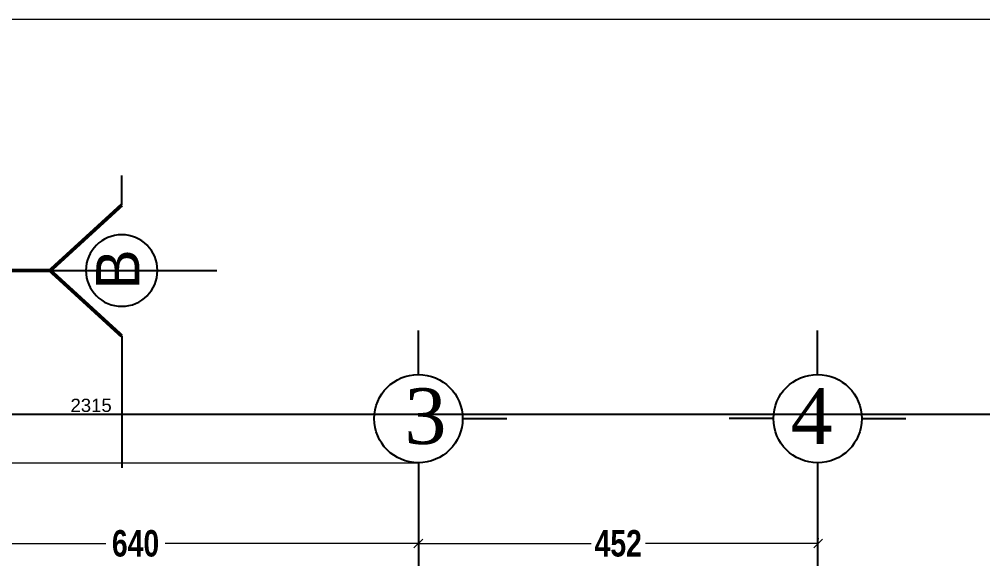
# Model space of a CAD drawing. Extents: x 285329 to 658348, y -83126 to -16980.
# Drawn here: x 341733 to 342823, y -39220 to -38609 of the extents above; entities that cross this region are included whole.
import ezdxf

# ---------------------------------------------------------------- set-up
doc = ezdxf.new("R2010")
doc.units = 0
doc.layers.get('0').update_dxf_attribs({"linetype": 'CONTINUOUS'})
doc.layers.get('DEFPOINTS').update_dxf_attribs({"color": 9, "linetype": 'CONTINUOUS'})
for name, color, linetype in [('AXIS', 1, 'CONTINUOUS'), ('COLUMN', 5, 'CONTINUOUS'), ('DIM', 3, 'CONTINUOUS'), ('TEXT', 3, 'CONTINUOUS'), ('WALL', 7, 'CONTINUOUS'), ('WALL1', 2, 'CONTINUOUS')]:
    doc.layers.add(name, color=color, linetype=linetype)
doc.layers.add('VIS', color=8, linetype='CONTINUOUS', lineweight=18)
doc.styles.add('CITYBLUEPRINT', font='cityb___.ttf', dxfattribs={"width": 0.8})
doc.styles.get("Standard").update_dxf_attribs({"font": 'sanss___.ttf', "height": 15})
doc.styles.add('style2', font='romantic.ttf', dxfattribs={"height": 50})
doc.dimstyles.new('50', dxfattribs={"dimtxt": 30, "dimasz": 10, "dimexe": 5, "dimexo": 6, "dimgap": 5, "dimtad": 0, "dimdec": 0, "dimdsep": 46, "dimtxsty": 'CITYBLUEPRINT', "dimblk1": 'OBLIQUE', "dimblk2": 'OBLIQUE', "dimsah": 1, "dimcen": 0.05, "dimdle": 0.03, "dimclre": 22, "dimclrt": 7, "dimadec": 0, "dimazin": 0, "dimtfac": 1, "dimtdec": 0, "dimtix": 1, "dimtmove": 0, "dimatfit": 3, "dimldrblk": 'OBLIQUE', "dimfxl": 1, "dimtolj": 1, "dimtzin": 0, "dimarcsym": 0})
doc.dimstyles.new('STANDARD$0', dxfattribs={"dimscale": 0, "dimtxt": 50, "dimasz": 8, "dimexe": 15, "dimexo": 0.0625, "dimgap": 2, "dimtad": 1, "dimdec": 0, "dimzin": 0, "dimdsep": 46, "dimtxsty": 'Standard', "dimblk1": 'ARCHTICK', "dimblk2": 'ARCHTICK', "dimsah": 1, "dimcen": 0.09, "dimdle": 15, "dimclrd": 3, "dimclre": 3, "dimclrt": 3, "dimazin": 0, "dimtfac": 1, "dimtdec": 0, "dimtofl": 0, "dimtmove": 1, "dimatfit": 3, "dimldrblk": 'ARCHTICK', "dimfxl": 1.0455, "dimfxlon": 1, "dimtolj": 1, "dimtzin": 0, "dimarcsym": 0})

# ---------------------------------------------------------------- blocks, each defined once
blk = doc.blocks.new('_ARCHTICK')
at = {"color": 0, "linetype": 'ByBlock', "const_width": 0.15}
blk.add_lwpolyline([(-0.5, -0.5), (0.5, 0.5)], dxfattribs=at)
blk = doc.blocks.new('*D2213')
at = {"layer": 'DEFPOINTS', "color": 0, "linetype": 'Continuous', "lineweight": 5, "transparency": 16777216}
for p in [(159633.4, -32668.3), (157318.4, -32770), (159633.4, -32770)]:
    blk.add_point(p, dxfattribs=at)
at = {"layer": 'WALL', "color": 3, "linetype": 'Continuous', "lineweight": -2, "transparency": 16777216}
for p, q in [((157318.4, -32669.3), (157318.4, -32653.3)), ((159633.4, -32669.3), (159633.4, -32653.3)), ((157303.4, -32668.3), (159648.4, -32668.3))]:
    blk.add_line(p, q, dxfattribs=at)
at = {"layer": 'WALL', "color": 3, "linetype": 'Continuous', "lineweight": -2, "transparency": 16777216, "xscale": 8, "yscale": 8, "zscale": 8, "rotation": 180}
blk.add_blockref('_ARCHTICK', (157318.4, -32668.3), dxfattribs=at)
at = {"layer": 'WALL', "color": 3, "linetype": 'Continuous', "lineweight": -2, "transparency": 16777216, "xscale": 8, "yscale": 8, "zscale": 8}
blk.add_blockref('_ARCHTICK', (159633.4, -32668.3), dxfattribs=at)
at = {"layer": 'WALL', "color": 3, "linetype": 'Continuous', "transparency": 16777216, "insert": (158475.9, -32658.5), "char_height": 15, "attachment_point": 5}
blk.add_mtext('\\A1;2315', dxfattribs=at)
blk = doc.blocks.new('sec')
at = {"layer": 'WALL'}
for p, q in [((0, 105.9), (0, 319.4)), ((0, 105.9), (-115.7, 0)), ((-115.7, 0), (153.7, 0)), ((0, -105.9), (0, -153.8))]:
    blk.add_line(p, q, dxfattribs=at)
at = {"layer": 'WALL', "const_width": 6}
for points in [[(0, 105.9), (-115.7, 0), (-201.5, 0)], [(0, -105.9), (-115.7, 0)]]:
    blk.add_lwpolyline(points, dxfattribs=at)
at = {"layer": 'WALL'}
blk.add_circle((0, 0), 57.9, dxfattribs=at)
blk = doc.blocks.new('_Oblique')
at = {"color": 0, "lineweight": -2}
blk.add_line((-0.5, -0.5), (0.5, 0.5), dxfattribs=at)
blk = doc.blocks.new('*D2203')
at = {"layer": 'DEFPOINTS', "color": 0, "linetype": 'Continuous', "lineweight": 5, "transparency": 16777216}
for p in [(328671.3, -10833.2), (328671.3, -10833.2), (328031, -10845.6)]:
    blk.add_point(p, dxfattribs=at)
at = {"layer": 'VIS', "color": 22, "linetype": 'Continuous', "lineweight": -2, "transparency": 16777216}
for p, q in [((328031, -10839.6), (328031, -10828.2)), ((328671.3, -10827.2), (328671.3, -10828.2))]:
    blk.add_line(p, q, dxfattribs=at)
at = {"layer": 'VIS', "color": 24, "linetype": 'Continuous', "lineweight": -2, "transparency": 16777216}
for p, q in [((328030.9, -10833.2), (328317.6, -10833.2)), ((328671.3, -10833.2), (328384.6, -10833.2))]:
    blk.add_line(p, q, dxfattribs=at)
at = {"layer": 'VIS', "color": 24, "linetype": 'Continuous', "lineweight": -2, "transparency": 16777216, "xscale": 10, "yscale": 10, "zscale": 10, "rotation": 180}
blk.add_blockref('_Oblique', (328031, -10833.2), dxfattribs=at)
at = {"layer": 'VIS', "color": 24, "linetype": 'Continuous', "lineweight": -2, "transparency": 16777216, "xscale": 10, "yscale": 10, "zscale": 10}
blk.add_blockref('_Oblique', (328671.3, -10833.2), dxfattribs=at)
at = {"layer": 'VIS', "color": 30, "linetype": 'Continuous', "lineweight": 5, "transparency": 16777216, "insert": (328351.1, -10833.2), "char_height": 30, "attachment_point": 5, "style": 'CITYBLUEPRINT'}
blk.add_mtext('\\A1;640', dxfattribs=at)
blk = doc.blocks.new('*D2204')
at = {"layer": 'DEFPOINTS', "color": 0, "linetype": 'Continuous', "lineweight": 5, "transparency": 16777216}
for p in [(328671.3, -10833.2), (329123.8, -10833.2), (329123.8, -10833.2)]:
    blk.add_point(p, dxfattribs=at)
at = {"layer": 'VIS', "color": 22, "linetype": 'Continuous', "lineweight": -2, "transparency": 16777216}
for p, q in [((328671.3, -10827.2), (328671.3, -10828.2)), ((329123.8, -10827.2), (329123.8, -10828.2))]:
    blk.add_line(p, q, dxfattribs=at)
at = {"layer": 'VIS', "color": 24, "linetype": 'Continuous', "lineweight": -2, "transparency": 16777216}
for p, q in [((328671.3, -10833.2), (328866.7, -10833.2)), ((329123.8, -10833.2), (328928.4, -10833.2))]:
    blk.add_line(p, q, dxfattribs=at)
at = {"layer": 'VIS', "color": 24, "linetype": 'Continuous', "lineweight": -2, "transparency": 16777216, "xscale": 10, "yscale": 10, "zscale": 10, "rotation": 180}
blk.add_blockref('_Oblique', (328671.3, -10833.2), dxfattribs=at)
at = {"layer": 'VIS', "color": 24, "linetype": 'Continuous', "lineweight": -2, "transparency": 16777216, "xscale": 10, "yscale": 10, "zscale": 10}
blk.add_blockref('_Oblique', (329123.8, -10833.2), dxfattribs=at)
at = {"layer": 'VIS', "color": 30, "linetype": 'Continuous', "lineweight": 5, "transparency": 16777216, "insert": (328897.5, -10833.2), "char_height": 30, "attachment_point": 5, "style": 'CITYBLUEPRINT'}
blk.add_mtext('\\A1;452', dxfattribs=at)
blk = doc.blocks.new('site77')
at = {"layer": 'WALL', "linetype": 'Continuous'}
dim = blk.add_linear_dim(base=(159633.4, -32668.3), p1=(157318.4, -32770), p2=(159633.4, -32770), dimstyle='STANDARD$0', override={"dimscale": 1}, dxfattribs=at)
dim.commit()
dim.dimension.update_dxf_attribs({"geometry": '*D2213', "text_midpoint": (158475.9, -32658.5)})
blk = doc.blocks.new('cbcb')
at = {"layer": 'AXIS'}
for p, q in [((328671.3, -10641.8), (328671.3, -10591.8)), ((329123.2, -10641.8), (329123.2, -10591.8)), ((328721.3, -10691.8), (328771.3, -10691.8)), ((329073.2, -10691.8), (329023.2, -10691.8)), ((329173.2, -10691.8), (329223.2, -10691.8)), ((328671.3, -10741.8), (328670.7, -14326.1)), ((328671.3, -10741.8), (328671.3, -10791.8)), ((329123.2, -10741.8), (329122.7, -14326.1)), ((329123.2, -10741.8), (329123.2, -10791.8))]:
    blk.add_line(p, q, dxfattribs=at)
for centre in [(328671.3, -10691.8), (329123.2, -10691.8)]:
    blk.add_circle(centre, 50, dxfattribs=at)
at = {"layer": 'TEXT', "char_height": 63, "width": 240.461, "attachment_point": 1, "style": 'style2'}
for s, insert in [('3', (328655.5, -10657.4)), ('4', (329092.6, -10657.4))]:
    blk.add_mtext(s, dxfattribs=dict(at, insert=insert))
at = {"layer": 'VIS', "linetype": 'Continuous', "lineweight": 5}
for base, p1, p2, picture, middle in [((328671.3, -10833.2), (328031, -10845.6), (328671.3, -10833.2), '*D2203', (328351.1, -10833.2)), ((329123.7619, -10833.1982), (328671.2851, -10833.1982), (329123.7619, -10833.1982), '*D2204', (328897.5235, -10833.1982))]:
    dim = blk.add_linear_dim(base=base, p1=p1, p2=p2, dimstyle='50', override={"dimtmove": 1}, dxfattribs=at)
    dim.commit()
    dim.dimension.update_dxf_attribs({"geometry": picture, "text_midpoint": middle})

msp = doc.modelspace()

# ---------------------------------------------------------------- linework, layer by layer
at = {"layer": 'COLUMN', "linetype": 'Continuous', "lineweight": 5}
msp.add_lwpolyline([(343729.7, -38608.53), (343729.7, -43858.53), (340042.2, -43858.53), (340042.2, -38608.53)], close=True, dxfattribs=at)
at = {"layer": 'VIS', "linetype": 'Continuous', "lineweight": 5}
for p, q in [((361056.47, -38608.69), (326417.03, -38608.69)), ((341544.03, -39110.73), (342184.35, -39110.82))]:
    msp.add_line(p, q, dxfattribs=at)

# ---------------------------------------------------------------- block references
msp.add_blockref('cbcb', (13513.08, -28369.04), dxfattribs=at)
at = {"layer": 'WALL', "linetype": 'Continuous'}
msp.add_blockref('site77', (183337.98, -6387.39), dxfattribs=at)
at = {"layer": 'WALL1', "xscale": -0.7000000000116418, "yscale": 0.7000000000116418, "zscale": 0.7, "rotation": 180}
msp.add_blockref('sec', (341848.52, -38893.11), dxfattribs=at)

# ---------------------------------------------------------------- texts
at = {"layer": 'DIM', "insert": (341819.61, -38914.66), "char_height": 49, "width": 359.605, "attachment_point": 1, "rotation": 90}
msp.add_mtext('B', dxfattribs=at)

doc.saveas('drawing.dxf')
